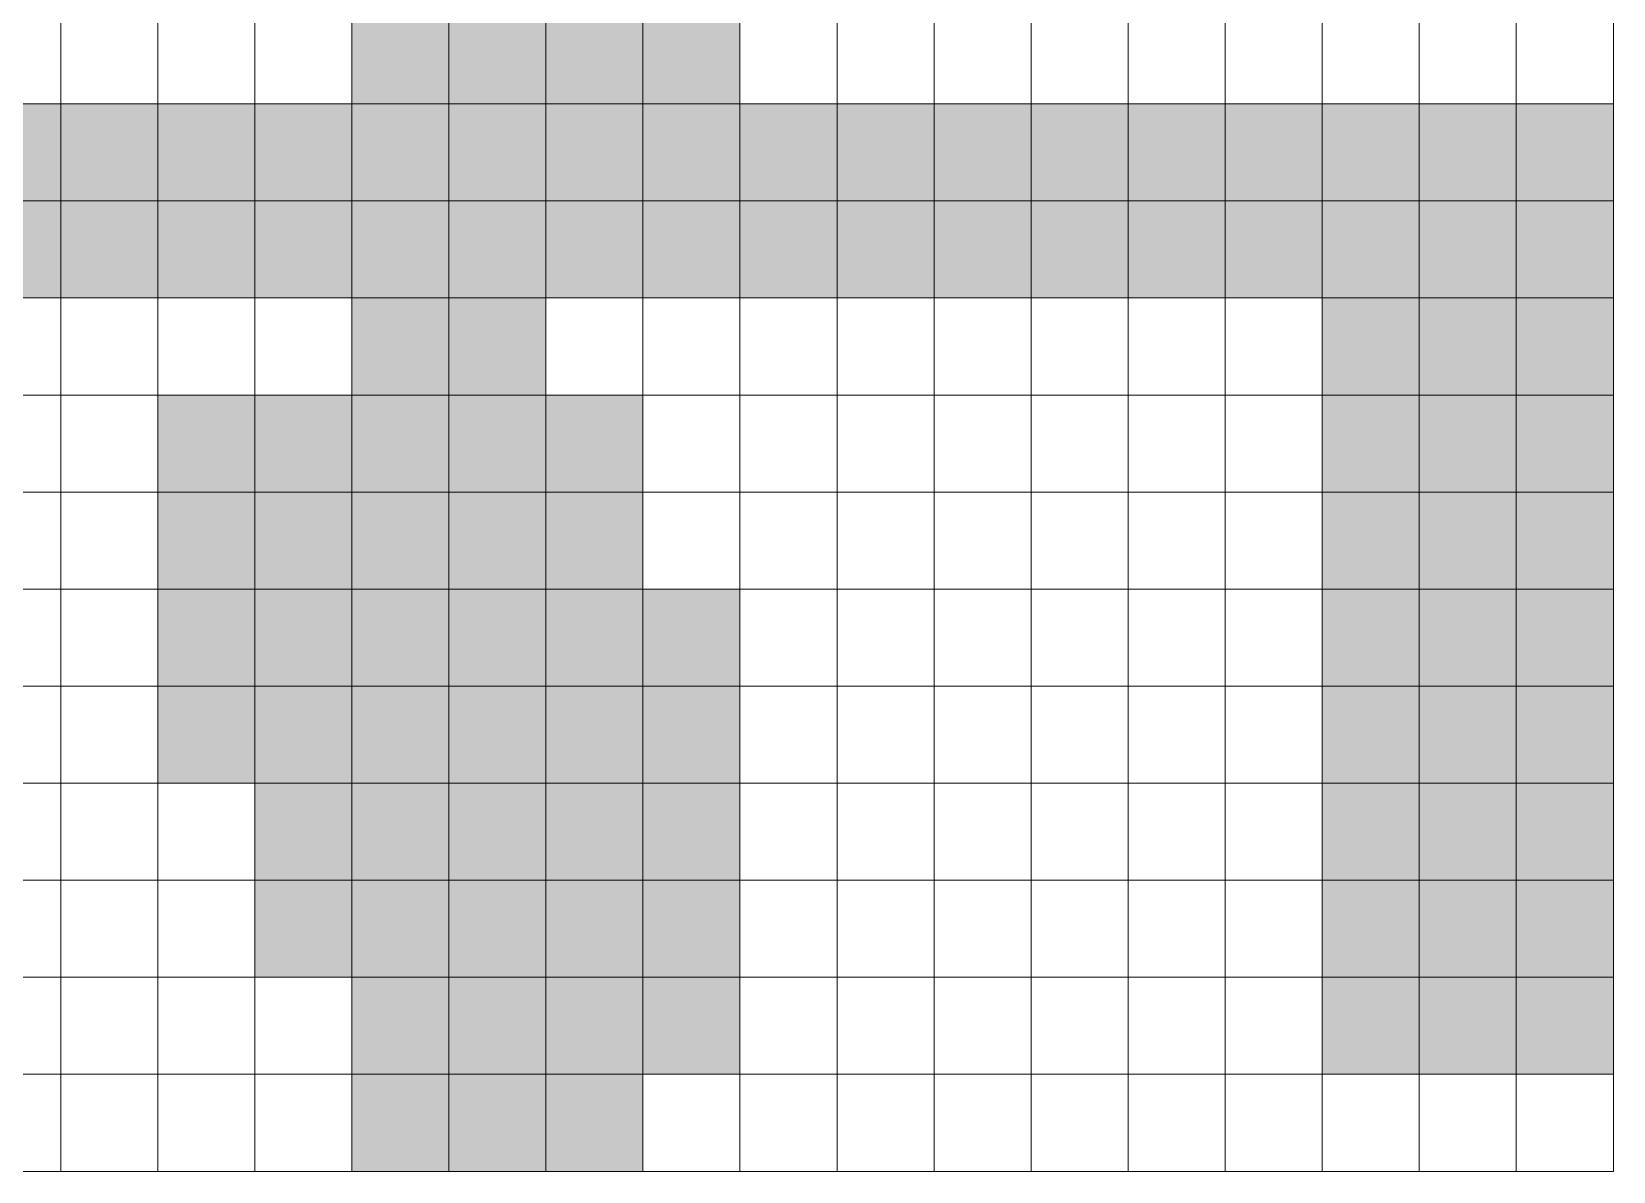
# Model space of a CAD drawing. Header units: millimetres. Extents: x 7481 to 272303, y 53290 to 107290.
# Drawn here: x 221670 to 237970, y 53290 to 65035 of the extents above; entities that cross this region are included whole.
import ezdxf

# ---------------------------------------------------------------- set-up
doc = ezdxf.new("R2010")
doc.units = ezdxf.units.MM
doc.layers.get('0').update_dxf_attribs({"lineweight": 0})
for name, color, linetype in [('l_road', 7, 'Continuous'), ('l_square', 30, 'Continuous'), ('m_square', 40, 'Continuous'), ('n_building', 10, 'Continuous'), ('n_green', 100, 'Continuous'), ('river', 140, 'Continuous')]:
    doc.layers.add(name, color=color, linetype=linetype)

msp = doc.modelspace()

# ---------------------------------------------------------------- hatches: boundary and pattern name
at = {"layer": 'l_road'}
h = msp.add_hatch(color=256, dxfattribs=at)
h.dxf.hatch_style = 1
h.paths.add_polyline_path([(221970, 64290), (220970, 64290), (220970, 63290), (221970, 63290)])
h = msp.add_hatch(color=256, dxfattribs=at)
h.dxf.hatch_style = 1
h.paths.add_polyline_path([(222970, 64290), (221970, 64290), (221970, 63290), (222970, 63290)])
h = msp.add_hatch(color=256, dxfattribs=at)
h.dxf.hatch_style = 1
h.paths.add_polyline_path([(223970, 64290), (222970, 64290), (222970, 63290), (223970, 63290)])
h = msp.add_hatch(color=256, dxfattribs=at)
h.dxf.hatch_style = 1
h.paths.add_polyline_path([(224970, 64290), (223970, 64290), (223970, 63290), (224970, 63290)])
h = msp.add_hatch(color=256, dxfattribs=at)
h.dxf.hatch_style = 1
h.paths.add_polyline_path([(225970, 64290), (224970, 64290), (224970, 63290), (225970, 63290)])
h = msp.add_hatch(color=256, dxfattribs=at)
h.dxf.hatch_style = 1
h.paths.add_polyline_path([(226970, 64290), (225970, 64290), (225970, 63290), (226970, 63290)])
h = msp.add_hatch(color=256, dxfattribs=at)
h.dxf.hatch_style = 1
h.paths.add_polyline_path([(227970, 64290), (226970, 64290), (226970, 63290), (227970, 63290)])
h = msp.add_hatch(color=256, dxfattribs=at)
h.dxf.hatch_style = 1
h.paths.add_polyline_path([(228970, 64290), (227970, 64290), (227970, 63290), (228970, 63290)])
h = msp.add_hatch(color=256, dxfattribs=at)
h.dxf.hatch_style = 1
h.paths.add_polyline_path([(229970, 64290), (228970, 64290), (228970, 63290), (229970, 63290)])
h = msp.add_hatch(color=256, dxfattribs=at)
h.dxf.hatch_style = 1
h.paths.add_polyline_path([(230970, 64290), (229970, 64290), (229970, 63290), (230970, 63290)])
h = msp.add_hatch(color=256, dxfattribs=at)
h.dxf.hatch_style = 1
h.paths.add_polyline_path([(231970, 64290), (230970, 64290), (230970, 63290), (231970, 63290)])
h = msp.add_hatch(color=256, dxfattribs=at)
h.dxf.hatch_style = 1
h.paths.add_polyline_path([(232970, 64290), (231970, 64290), (231970, 63290), (232970, 63290)])
h = msp.add_hatch(color=256, dxfattribs=at)
h.dxf.hatch_style = 1
h.paths.add_polyline_path([(233970, 64290), (232970, 64290), (232970, 63290), (233970, 63290)])
h = msp.add_hatch(color=256, dxfattribs=at)
h.dxf.hatch_style = 1
h.paths.add_polyline_path([(234970, 64290), (233970, 64290), (233970, 63290), (234970, 63290)])
h = msp.add_hatch(color=256, dxfattribs=at)
h.dxf.hatch_style = 1
h.paths.add_polyline_path([(235970, 64290), (234970, 64290), (234970, 63290), (235970, 63290)])
h = msp.add_hatch(color=256, dxfattribs=at)
h.dxf.hatch_style = 1
h.paths.add_polyline_path([(236970, 64290), (235970, 64290), (235970, 63290), (236970, 63290)])
h = msp.add_hatch(color=256, dxfattribs=at)
h.dxf.hatch_style = 1
h.paths.add_polyline_path([(237970, 64290), (236970, 64290), (236970, 63290), (237970, 63290)])
h = msp.add_hatch(color=256, dxfattribs=at)
h.dxf.hatch_style = 1
h.paths.add_polyline_path([(221970, 63290), (220970, 63290), (220970, 62290), (221970, 62290)])
h = msp.add_hatch(color=256, dxfattribs=at)
h.dxf.hatch_style = 1
h.paths.add_polyline_path([(222970, 63290), (221970, 63290), (221970, 62290), (222970, 62290)])
h = msp.add_hatch(color=256, dxfattribs=at)
h.dxf.hatch_style = 1
h.paths.add_polyline_path([(223970, 63290), (222970, 63290), (222970, 62290), (223970, 62290)])
h = msp.add_hatch(color=256, dxfattribs=at)
h.dxf.hatch_style = 1
h.paths.add_polyline_path([(224970, 63290), (223970, 63290), (223970, 62290), (224970, 62290)])
h = msp.add_hatch(color=256, dxfattribs=at)
h.dxf.hatch_style = 1
h.paths.add_polyline_path([(225970, 63290), (224970, 63290), (224970, 62290), (225970, 62290)])
h = msp.add_hatch(color=256, dxfattribs=at)
h.dxf.hatch_style = 1
h.paths.add_polyline_path([(226970, 63290), (225970, 63290), (225970, 62290), (226970, 62290)])
h = msp.add_hatch(color=256, dxfattribs=at)
h.dxf.hatch_style = 1
h.paths.add_polyline_path([(227970, 63290), (226970, 63290), (226970, 62290), (227970, 62290)])
h = msp.add_hatch(color=256, dxfattribs=at)
h.dxf.hatch_style = 1
h.paths.add_polyline_path([(228970, 63290), (227970, 63290), (227970, 62290), (228970, 62290)])
h = msp.add_hatch(color=256, dxfattribs=at)
h.dxf.hatch_style = 1
h.paths.add_polyline_path([(229970, 63290), (228970, 63290), (228970, 62290), (229970, 62290)])
h = msp.add_hatch(color=256, dxfattribs=at)
h.dxf.hatch_style = 1
h.paths.add_polyline_path([(230970, 63290), (229970, 63290), (229970, 62290), (230970, 62290)])
h = msp.add_hatch(color=256, dxfattribs=at)
h.dxf.hatch_style = 1
h.paths.add_polyline_path([(231970, 63290), (230970, 63290), (230970, 62290), (231970, 62290)])
h = msp.add_hatch(color=256, dxfattribs=at)
h.dxf.hatch_style = 1
h.paths.add_polyline_path([(232970, 63290), (231970, 63290), (231970, 62290), (232970, 62290)])
h = msp.add_hatch(color=256, dxfattribs=at)
h.dxf.hatch_style = 1
h.paths.add_polyline_path([(233970, 63290), (232970, 63290), (232970, 62290), (233970, 62290)])
h = msp.add_hatch(color=256, dxfattribs=at)
h.dxf.hatch_style = 1
h.paths.add_polyline_path([(234970, 63290), (233970, 63290), (233970, 62290), (234970, 62290)])
h = msp.add_hatch(color=256, dxfattribs=at)
h.dxf.hatch_style = 1
h.paths.add_polyline_path([(235970, 63290), (234970, 63290), (234970, 62290), (235970, 62290)])
h = msp.add_hatch(color=256, dxfattribs=at)
h.dxf.hatch_style = 1
h.paths.add_polyline_path([(236970, 63290), (235970, 63290), (235970, 62290), (236970, 62290)])
h = msp.add_hatch(color=256, dxfattribs=at)
h.dxf.hatch_style = 1
h.paths.add_polyline_path([(237970, 63290), (236970, 63290), (236970, 62290), (237970, 62290)])
at = {"layer": 'l_square'}
h = msp.add_hatch(color=256, dxfattribs=at)
h.dxf.hatch_style = 1
h.paths.add_polyline_path([(227970, 65290), (226970, 65290), (226970, 64290), (227970, 64290)])
h = msp.add_hatch(color=256, dxfattribs=at)
h.dxf.hatch_style = 1
h.paths.add_polyline_path([(228970, 65290), (227970, 65290), (227970, 64290), (228970, 64290)])
h = msp.add_hatch(dxfattribs=at)
h.set_pattern_fill('ANGLE', color=256)
h.set_pattern_definition([(0, (129897.366, -34000), (0, 6.985), [5.08, -1.905]), (90, (129897.366, -34000), (-6.985, 4e-16), [5.08, -1.905])])
h.paths.add_polyline_path([(227970, 56290), (226970, 56290), (226970, 55290), (227970, 55290)])
h = msp.add_hatch(dxfattribs=at)
h.set_pattern_fill('ANGLE', color=256)
h.set_pattern_definition([(0, (130897.366, -34000), (0, 6.985), [5.08, -1.905]), (90, (130897.366, -34000), (-6.985, 4e-16), [5.08, -1.905])])
h.paths.add_polyline_path([(228970, 56290), (227970, 56290), (227970, 55290), (228970, 55290)])
h = msp.add_hatch(dxfattribs=at)
h.set_pattern_fill('ANGLE', color=256)
h.set_pattern_definition([(0, (129897.366, -35000), (0, 6.985), [5.08, -1.905]), (90, (129897.366, -35000), (-6.985, 4e-16), [5.08, -1.905])])
h.paths.add_polyline_path([(227970, 55290), (226970, 55290), (226970, 54290), (227970, 54290)])
h = msp.add_hatch(dxfattribs=at)
h.set_pattern_fill('ANGLE', color=256)
h.set_pattern_definition([(0, (130897.366, -35000), (0, 6.985), [5.08, -1.905]), (90, (130897.366, -35000), (-6.985, 4e-16), [5.08, -1.905])])
h.paths.add_polyline_path([(228970, 55290), (227970, 55290), (227970, 54290), (228970, 54290)])
h = msp.add_hatch(dxfattribs=at)
h.set_pattern_fill('ANGLE', color=256)
h.set_pattern_definition([(0, (129897.366, -36000), (0, 6.985), [5.08, -1.905]), (90, (129897.366, -36000), (-6.985, 4e-16), [5.08, -1.905])])
h.paths.add_polyline_path([(227970, 54290), (226970, 54290), (226970, 53290), (227970, 53290)])
at = {"layer": 'm_square'}
h = msp.add_hatch(color=256, dxfattribs=at)
h.dxf.hatch_style = 1
h.paths.add_polyline_path([(224970, 61290), (223970, 61290), (223970, 60290), (224970, 60290)])
h = msp.add_hatch(color=256, dxfattribs=at)
h.dxf.hatch_style = 1
h.paths.add_polyline_path([(227970, 59290), (226970, 59290), (226970, 58290), (227970, 58290)])
at = {"layer": 'n_building'}
h = msp.add_hatch(color=256, dxfattribs=at)
h.dxf.hatch_style = 1
h.paths.add_polyline_path([(224970, 60290), (223970, 60290), (223970, 59290), (224970, 59290)])
h = msp.add_hatch(color=256, dxfattribs=at)
h.dxf.hatch_style = 1
h.paths.add_polyline_path([(224970, 59290), (223970, 59290), (223970, 58290), (224970, 58290)])
h = msp.add_hatch(color=256, dxfattribs=at)
h.dxf.hatch_style = 1
h.paths.add_polyline_path([(224970, 58290), (223970, 58290), (223970, 57290), (224970, 57290)])
h = msp.add_hatch(color=256, dxfattribs=at)
h.dxf.hatch_style = 1
h.paths.add_polyline_path([(227970, 58290), (226970, 58290), (226970, 57290), (227970, 57290)])
h = msp.add_hatch(color=256, dxfattribs=at)
h.dxf.hatch_style = 1
h.paths.add_polyline_path([(227970, 57290), (226970, 57290), (226970, 56290), (227970, 56290)])
at = {"layer": 'n_green'}
h = msp.add_hatch(dxfattribs=at)
h.set_pattern_fill('ANGLE', color=256)
h.set_pattern_definition([(0, (75931.577, -20000), (0, 6.985), [5.08, -1.905]), (90, (75931.577, -20000), (-6.985, 4e-16), [5.08, -1.905])])
h.paths.add_polyline_path([(223970, 61290), (222970, 61290), (222970, 60290), (223970, 60290)])
h = msp.add_hatch(dxfattribs=at)
h.set_pattern_fill('ANGLE', color=256)
h.set_pattern_definition([(0, (75931.577, -21000), (0, 6.985), [5.08, -1.905]), (90, (75931.577, -21000), (-6.985, 4e-16), [5.08, -1.905])])
h.paths.add_polyline_path([(223970, 60290), (222970, 60290), (222970, 59290), (223970, 59290)])
h = msp.add_hatch(dxfattribs=at)
h.set_pattern_fill('ANGLE', color=256)
h.set_pattern_definition([(0, (75931.577, -22000), (0, 6.985), [5.08, -1.905]), (90, (75931.577, -22000), (-6.985, 4e-16), [5.08, -1.905])])
h.paths.add_polyline_path([(223970, 59290), (222970, 59290), (222970, 58290), (223970, 58290)])
h = msp.add_hatch(dxfattribs=at)
h.set_pattern_fill('ANGLE', color=256)
h.set_pattern_definition([(0, (80931.577, -22000), (0, 6.985), [5.08, -1.905]), (90, (80931.577, -22000), (-6.985, 4e-16), [5.08, -1.905])])
h.paths.add_polyline_path([(228970, 59290), (227970, 59290), (227970, 58290), (228970, 58290)])
h = msp.add_hatch(dxfattribs=at)
h.set_pattern_fill('ANGLE', color=256)
h.set_pattern_definition([(0, (75931.577, -23000), (0, 6.985), [5.08, -1.905]), (90, (75931.577, -23000), (-6.985, 4e-16), [5.08, -1.905])])
h.paths.add_polyline_path([(223970, 58290), (222970, 58290), (222970, 57290), (223970, 57290)])
h = msp.add_hatch(dxfattribs=at)
h.set_pattern_fill('ANGLE', color=256)
h.set_pattern_definition([(0, (79931.577, -23000), (0, 6.985), [5.08, -1.905]), (90, (79931.577, -23000), (-6.985, 4e-16), [5.08, -1.905])])
h.paths.add_polyline_path([(227970, 58290), (226970, 58290), (226970, 57290), (227970, 57290)])
h = msp.add_hatch(dxfattribs=at)
h.set_pattern_fill('ANGLE', color=256)
h.set_pattern_definition([(0, (80931.577, -23000), (0, 6.985), [5.08, -1.905]), (90, (80931.577, -23000), (-6.985, 4e-16), [5.08, -1.905])])
h.paths.add_polyline_path([(228970, 58290), (227970, 58290), (227970, 57290), (228970, 57290)])
h = msp.add_hatch(dxfattribs=at)
h.set_pattern_fill('ANGLE', color=256)
h.set_pattern_definition([(0, (76931.577, -24000), (0, 6.985), [5.08, -1.905]), (90, (76931.577, -24000), (-6.985, 4e-16), [5.08, -1.905])])
h.paths.add_polyline_path([(224970, 57290), (223970, 57290), (223970, 56290), (224970, 56290)])
h = msp.add_hatch(dxfattribs=at)
h.set_pattern_fill('ANGLE', color=256)
h.set_pattern_definition([(0, (79931.577, -24000), (0, 6.985), [5.08, -1.905]), (90, (79931.577, -24000), (-6.985, 4e-16), [5.08, -1.905])])
h.paths.add_polyline_path([(227970, 57290), (226970, 57290), (226970, 56290), (227970, 56290)])
h = msp.add_hatch(dxfattribs=at)
h.set_pattern_fill('ANGLE', color=256)
h.set_pattern_definition([(0, (80931.577, -24000), (0, 6.985), [5.08, -1.905]), (90, (80931.577, -24000), (-6.985, 4e-16), [5.08, -1.905])])
h.paths.add_polyline_path([(228970, 57290), (227970, 57290), (227970, 56290), (228970, 56290)])
h = msp.add_hatch(dxfattribs=at)
h.set_pattern_fill('ANGLE', color=256)
h.set_pattern_definition([(0, (76931.577, -25000), (0, 6.985), [5.08, -1.905]), (90, (76931.577, -25000), (-6.985, 4e-16), [5.08, -1.905])])
h.paths.add_polyline_path([(224970, 56290), (223970, 56290), (223970, 55290), (224970, 55290)])
at = {"layer": 'river'}
h = msp.add_hatch(color=256, dxfattribs=at)
h.dxf.hatch_style = 1
h.paths.add_polyline_path([(225970, 65290), (224970, 65290), (224970, 64290), (225970, 64290)])
h = msp.add_hatch(color=256, dxfattribs=at)
h.dxf.hatch_style = 1
h.paths.add_polyline_path([(226970, 65290), (225970, 65290), (225970, 64290), (226970, 64290)])
h = msp.add_hatch(color=256, dxfattribs=at)
h.dxf.hatch_style = 1
h.paths.add_polyline_path([(225970, 62290), (224970, 62290), (224970, 61290), (225970, 61290)])
h = msp.add_hatch(color=256, dxfattribs=at)
h.dxf.hatch_style = 1
h.paths.add_polyline_path([(226970, 62290), (225970, 62290), (225970, 61290), (226970, 61290)])
h = msp.add_hatch(color=256, dxfattribs=at)
h.dxf.hatch_style = 1
h.paths.add_polyline_path([(235970, 62290), (234970, 62290), (234970, 61290), (235970, 61290)])
h = msp.add_hatch(color=256, dxfattribs=at)
h.dxf.hatch_style = 1
h.paths.add_polyline_path([(236970, 62290), (235970, 62290), (235970, 61290), (236970, 61290)])
h = msp.add_hatch(color=256, dxfattribs=at)
h.dxf.hatch_style = 1
h.paths.add_polyline_path([(237970, 62290), (236970, 62290), (236970, 61290), (237970, 61290)])
h = msp.add_hatch(color=256, dxfattribs=at)
h.dxf.hatch_style = 1
h.paths.add_polyline_path([(225970, 61290), (224970, 61290), (224970, 60290), (225970, 60290)])
h = msp.add_hatch(color=256, dxfattribs=at)
h.dxf.hatch_style = 1
h.paths.add_polyline_path([(226970, 61290), (225970, 61290), (225970, 60290), (226970, 60290)])
h = msp.add_hatch(color=256, dxfattribs=at)
h.dxf.hatch_style = 1
h.paths.add_polyline_path([(227970, 61290), (226970, 61290), (226970, 60290), (227970, 60290)])
h = msp.add_hatch(color=256, dxfattribs=at)
h.dxf.hatch_style = 1
h.paths.add_polyline_path([(235970, 61290), (234970, 61290), (234970, 60290), (235970, 60290)])
h = msp.add_hatch(color=256, dxfattribs=at)
h.dxf.hatch_style = 1
h.paths.add_polyline_path([(236970, 61290), (235970, 61290), (235970, 60290), (236970, 60290)])
h = msp.add_hatch(color=256, dxfattribs=at)
h.dxf.hatch_style = 1
h.paths.add_polyline_path([(237970, 61290), (236970, 61290), (236970, 60290), (237970, 60290)])
h = msp.add_hatch(color=256, dxfattribs=at)
h.dxf.hatch_style = 1
h.paths.add_polyline_path([(225970, 60290), (224970, 60290), (224970, 59290), (225970, 59290)])
h = msp.add_hatch(color=256, dxfattribs=at)
h.dxf.hatch_style = 1
h.paths.add_polyline_path([(226970, 60290), (225970, 60290), (225970, 59290), (226970, 59290)])
h = msp.add_hatch(color=256, dxfattribs=at)
h.dxf.hatch_style = 1
h.paths.add_polyline_path([(227970, 60290), (226970, 60290), (226970, 59290), (227970, 59290)])
h = msp.add_hatch(color=256, dxfattribs=at)
h.dxf.hatch_style = 1
h.paths.add_polyline_path([(235970, 60290), (234970, 60290), (234970, 59290), (235970, 59290)])
h = msp.add_hatch(color=256, dxfattribs=at)
h.dxf.hatch_style = 1
h.paths.add_polyline_path([(236970, 60290), (235970, 60290), (235970, 59290), (236970, 59290)])
h = msp.add_hatch(color=256, dxfattribs=at)
h.dxf.hatch_style = 1
h.paths.add_polyline_path([(237970, 60290), (236970, 60290), (236970, 59290), (237970, 59290)])
h = msp.add_hatch(color=256, dxfattribs=at)
h.dxf.hatch_style = 1
h.paths.add_polyline_path([(225970, 59290), (224970, 59290), (224970, 58290), (225970, 58290)])
h = msp.add_hatch(color=256, dxfattribs=at)
h.dxf.hatch_style = 1
h.paths.add_polyline_path([(226970, 59290), (225970, 59290), (225970, 58290), (226970, 58290)])
h = msp.add_hatch(color=256, dxfattribs=at)
h.dxf.hatch_style = 1
h.paths.add_polyline_path([(235970, 59290), (234970, 59290), (234970, 58290), (235970, 58290)])
h = msp.add_hatch(color=256, dxfattribs=at)
h.dxf.hatch_style = 1
h.paths.add_polyline_path([(236970, 59290), (235970, 59290), (235970, 58290), (236970, 58290)])
h = msp.add_hatch(color=256, dxfattribs=at)
h.dxf.hatch_style = 1
h.paths.add_polyline_path([(237970, 59290), (236970, 59290), (236970, 58290), (237970, 58290)])
h = msp.add_hatch(color=256, dxfattribs=at)
h.dxf.hatch_style = 1
h.paths.add_polyline_path([(225970, 58290), (224970, 58290), (224970, 57290), (225970, 57290)])
h = msp.add_hatch(color=256, dxfattribs=at)
h.dxf.hatch_style = 1
h.paths.add_polyline_path([(226970, 58290), (225970, 58290), (225970, 57290), (226970, 57290)])
h = msp.add_hatch(color=256, dxfattribs=at)
h.dxf.hatch_style = 1
h.paths.add_polyline_path([(235970, 58290), (234970, 58290), (234970, 57290), (235970, 57290)])
h = msp.add_hatch(color=256, dxfattribs=at)
h.dxf.hatch_style = 1
h.paths.add_polyline_path([(236970, 58290), (235970, 58290), (235970, 57290), (236970, 57290)])
h = msp.add_hatch(color=256, dxfattribs=at)
h.dxf.hatch_style = 1
h.paths.add_polyline_path([(237970, 58290), (236970, 58290), (236970, 57290), (237970, 57290)])
h = msp.add_hatch(color=256, dxfattribs=at)
h.dxf.hatch_style = 1
h.paths.add_polyline_path([(225970, 57290), (224970, 57290), (224970, 56290), (225970, 56290)])
h = msp.add_hatch(color=256, dxfattribs=at)
h.dxf.hatch_style = 1
h.paths.add_polyline_path([(226970, 57290), (225970, 57290), (225970, 56290), (226970, 56290)])
h = msp.add_hatch(color=256, dxfattribs=at)
h.dxf.hatch_style = 1
h.paths.add_polyline_path([(235970, 57290), (234970, 57290), (234970, 56290), (235970, 56290)])
h = msp.add_hatch(color=256, dxfattribs=at)
h.dxf.hatch_style = 1
h.paths.add_polyline_path([(236970, 57290), (235970, 57290), (235970, 56290), (236970, 56290)])
h = msp.add_hatch(color=256, dxfattribs=at)
h.dxf.hatch_style = 1
h.paths.add_polyline_path([(237970, 57290), (236970, 57290), (236970, 56290), (237970, 56290)])
h = msp.add_hatch(color=256, dxfattribs=at)
h.dxf.hatch_style = 1
h.paths.add_polyline_path([(225970, 56290), (224970, 56290), (224970, 55290), (225970, 55290)])
h = msp.add_hatch(color=256, dxfattribs=at)
h.dxf.hatch_style = 1
h.paths.add_polyline_path([(226970, 56290), (225970, 56290), (225970, 55290), (226970, 55290)])
h = msp.add_hatch(color=256, dxfattribs=at)
h.dxf.hatch_style = 1
h.paths.add_polyline_path([(235970, 56290), (234970, 56290), (234970, 55290), (235970, 55290)])
h = msp.add_hatch(color=256, dxfattribs=at)
h.dxf.hatch_style = 1
h.paths.add_polyline_path([(236970, 56290), (235970, 56290), (235970, 55290), (236970, 55290)])
h = msp.add_hatch(color=256, dxfattribs=at)
h.dxf.hatch_style = 1
h.paths.add_polyline_path([(237970, 56290), (236970, 56290), (236970, 55290), (237970, 55290)])
h = msp.add_hatch(color=256, dxfattribs=at)
h.dxf.hatch_style = 1
h.paths.add_polyline_path([(225970, 55290), (224970, 55290), (224970, 54290), (225970, 54290)])
h = msp.add_hatch(color=256, dxfattribs=at)
h.dxf.hatch_style = 1
h.paths.add_polyline_path([(226970, 55290), (225970, 55290), (225970, 54290), (226970, 54290)])
h = msp.add_hatch(color=256, dxfattribs=at)
h.dxf.hatch_style = 1
h.paths.add_polyline_path([(235970, 55290), (234970, 55290), (234970, 54290), (235970, 54290)])
h = msp.add_hatch(color=256, dxfattribs=at)
h.dxf.hatch_style = 1
h.paths.add_polyline_path([(236970, 55290), (235970, 55290), (235970, 54290), (236970, 54290)])
h = msp.add_hatch(color=256, dxfattribs=at)
h.dxf.hatch_style = 1
h.paths.add_polyline_path([(237970, 55290), (236970, 55290), (236970, 54290), (237970, 54290)])
h = msp.add_hatch(color=256, dxfattribs=at)
h.dxf.hatch_style = 1
h.paths.add_polyline_path([(225970, 54290), (224970, 54290), (224970, 53290), (225970, 53290)])
h = msp.add_hatch(color=256, dxfattribs=at)
h.dxf.hatch_style = 1
h.paths.add_polyline_path([(226970, 54290), (225970, 54290), (225970, 53290), (226970, 53290)])

# ---------------------------------------------------------------- linework, layer by layer
for points in [[(220970, 64290), (221970, 64290), (221970, 65290), (220970, 65290)], [(221970, 64290), (222970, 64290), (222970, 65290), (221970, 65290)], [(222970, 64290), (223970, 64290), (223970, 65290), (222970, 65290)], [(223970, 64290), (224970, 64290), (224970, 65290), (223970, 65290)], [(224970, 64290), (225970, 64290), (225970, 65290), (224970, 65290)], [(225970, 64290), (226970, 64290), (226970, 65290), (225970, 65290)], [(226970, 64290), (227970, 64290), (227970, 65290), (226970, 65290)], [(227970, 64290), (228970, 64290), (228970, 65290), (227970, 65290)], [(228970, 64290), (229970, 64290), (229970, 65290), (228970, 65290)], [(229970, 64290), (230970, 64290), (230970, 65290), (229970, 65290)], [(230970, 64290), (231970, 64290), (231970, 65290), (230970, 65290)], [(231970, 64290), (232970, 64290), (232970, 65290), (231970, 65290)], [(232970, 64290), (233970, 64290), (233970, 65290), (232970, 65290)], [(233970, 64290), (234970, 64290), (234970, 65290), (233970, 65290)], [(234970, 64290), (235970, 64290), (235970, 65290), (234970, 65290)], [(235970, 64290), (236970, 64290), (236970, 65290), (235970, 65290)], [(236970, 64290), (237970, 64290), (237970, 65290), (236970, 65290)], [(220970, 63290), (221970, 63290), (221970, 64290), (220970, 64290)], [(221970, 63290), (222970, 63290), (222970, 64290), (221970, 64290)], [(222970, 63290), (223970, 63290), (223970, 64290), (222970, 64290)], [(223970, 63290), (224970, 63290), (224970, 64290), (223970, 64290)], [(224970, 63290), (225970, 63290), (225970, 64290), (224970, 64290)], [(225970, 63290), (226970, 63290), (226970, 64290), (225970, 64290)], [(226970, 63290), (227970, 63290), (227970, 64290), (226970, 64290)], [(227970, 63290), (228970, 63290), (228970, 64290), (227970, 64290)], [(228970, 63290), (229970, 63290), (229970, 64290), (228970, 64290)], [(229970, 63290), (230970, 63290), (230970, 64290), (229970, 64290)], [(230970, 63290), (231970, 63290), (231970, 64290), (230970, 64290)], [(231970, 63290), (232970, 63290), (232970, 64290), (231970, 64290)], [(232970, 63290), (233970, 63290), (233970, 64290), (232970, 64290)], [(233970, 63290), (234970, 63290), (234970, 64290), (233970, 64290)], [(234970, 63290), (235970, 63290), (235970, 64290), (234970, 64290)], [(235970, 63290), (236970, 63290), (236970, 64290), (235970, 64290)], [(236970, 63290), (237970, 63290), (237970, 64290), (236970, 64290)], [(220970, 62290), (221970, 62290), (221970, 63290), (220970, 63290)], [(221970, 62290), (222970, 62290), (222970, 63290), (221970, 63290)], [(222970, 62290), (223970, 62290), (223970, 63290), (222970, 63290)], [(223970, 62290), (224970, 62290), (224970, 63290), (223970, 63290)], [(224970, 62290), (225970, 62290), (225970, 63290), (224970, 63290)], [(225970, 62290), (226970, 62290), (226970, 63290), (225970, 63290)], [(226970, 62290), (227970, 62290), (227970, 63290), (226970, 63290)], [(227970, 62290), (228970, 62290), (228970, 63290), (227970, 63290)], [(228970, 62290), (229970, 62290), (229970, 63290), (228970, 63290)], [(229970, 62290), (230970, 62290), (230970, 63290), (229970, 63290)], [(230970, 62290), (231970, 62290), (231970, 63290), (230970, 63290)], [(231970, 62290), (232970, 62290), (232970, 63290), (231970, 63290)], [(232970, 62290), (233970, 62290), (233970, 63290), (232970, 63290)], [(233970, 62290), (234970, 62290), (234970, 63290), (233970, 63290)], [(234970, 62290), (235970, 62290), (235970, 63290), (234970, 63290)], [(235970, 62290), (236970, 62290), (236970, 63290), (235970, 63290)], [(236970, 62290), (237970, 62290), (237970, 63290), (236970, 63290)], [(220970, 61290), (221970, 61290), (221970, 62290), (220970, 62290)], [(221970, 61290), (222970, 61290), (222970, 62290), (221970, 62290)], [(222970, 61290), (223970, 61290), (223970, 62290), (222970, 62290)], [(223970, 61290), (224970, 61290), (224970, 62290), (223970, 62290)], [(224970, 61290), (225970, 61290), (225970, 62290), (224970, 62290)], [(225970, 61290), (226970, 61290), (226970, 62290), (225970, 62290)], [(226970, 61290), (227970, 61290), (227970, 62290), (226970, 62290)], [(227970, 61290), (228970, 61290), (228970, 62290), (227970, 62290)], [(228970, 61290), (229970, 61290), (229970, 62290), (228970, 62290)], [(229970, 61290), (230970, 61290), (230970, 62290), (229970, 62290)], [(230970, 61290), (231970, 61290), (231970, 62290), (230970, 62290)], [(231970, 61290), (232970, 61290), (232970, 62290), (231970, 62290)], [(232970, 61290), (233970, 61290), (233970, 62290), (232970, 62290)], [(233970, 61290), (234970, 61290), (234970, 62290), (233970, 62290)], [(234970, 61290), (235970, 61290), (235970, 62290), (234970, 62290)], [(235970, 61290), (236970, 61290), (236970, 62290), (235970, 62290)], [(236970, 61290), (237970, 61290), (237970, 62290), (236970, 62290)], [(220970, 60290), (221970, 60290), (221970, 61290), (220970, 61290)], [(221970, 60290), (222970, 60290), (222970, 61290), (221970, 61290)], [(222970, 60290), (223970, 60290), (223970, 61290), (222970, 61290)], [(223970, 60290), (224970, 60290), (224970, 61290), (223970, 61290)], [(224970, 60290), (225970, 60290), (225970, 61290), (224970, 61290)], [(225970, 60290), (226970, 60290), (226970, 61290), (225970, 61290)], [(226970, 60290), (227970, 60290), (227970, 61290), (226970, 61290)], [(227970, 60290), (228970, 60290), (228970, 61290), (227970, 61290)], [(228970, 60290), (229970, 60290), (229970, 61290), (228970, 61290)], [(229970, 60290), (230970, 60290), (230970, 61290), (229970, 61290)], [(230970, 60290), (231970, 60290), (231970, 61290), (230970, 61290)], [(231970, 60290), (232970, 60290), (232970, 61290), (231970, 61290)], [(232970, 60290), (233970, 60290), (233970, 61290), (232970, 61290)], [(233970, 60290), (234970, 60290), (234970, 61290), (233970, 61290)], [(234970, 60290), (235970, 60290), (235970, 61290), (234970, 61290)], [(235970, 60290), (236970, 60290), (236970, 61290), (235970, 61290)], [(236970, 60290), (237970, 60290), (237970, 61290), (236970, 61290)], [(220970, 59290), (221970, 59290), (221970, 60290), (220970, 60290)], [(221970, 59290), (222970, 59290), (222970, 60290), (221970, 60290)], [(222970, 59290), (223970, 59290), (223970, 60290), (222970, 60290)], [(223970, 59290), (224970, 59290), (224970, 60290), (223970, 60290)], [(224970, 59290), (225970, 59290), (225970, 60290), (224970, 60290)], [(225970, 59290), (226970, 59290), (226970, 60290), (225970, 60290)], [(226970, 59290), (227970, 59290), (227970, 60290), (226970, 60290)], [(227970, 59290), (228970, 59290), (228970, 60290), (227970, 60290)], [(228970, 59290), (229970, 59290), (229970, 60290), (228970, 60290)], [(229970, 59290), (230970, 59290), (230970, 60290), (229970, 60290)], [(230970, 59290), (231970, 59290), (231970, 60290), (230970, 60290)], [(231970, 59290), (232970, 59290), (232970, 60290), (231970, 60290)], [(232970, 59290), (233970, 59290), (233970, 60290), (232970, 60290)], [(233970, 59290), (234970, 59290), (234970, 60290), (233970, 60290)], [(234970, 59290), (235970, 59290), (235970, 60290), (234970, 60290)], [(235970, 59290), (236970, 59290), (236970, 60290), (235970, 60290)], [(236970, 59290), (237970, 59290), (237970, 60290), (236970, 60290)], [(220970, 58290), (221970, 58290), (221970, 59290), (220970, 59290)], [(221970, 58290), (222970, 58290), (222970, 59290), (221970, 59290)], [(222970, 58290), (223970, 58290), (223970, 59290), (222970, 59290)], [(223970, 58290), (224970, 58290), (224970, 59290), (223970, 59290)], [(224970, 58290), (225970, 58290), (225970, 59290), (224970, 59290)], [(225970, 58290), (226970, 58290), (226970, 59290), (225970, 59290)], [(226970, 58290), (227970, 58290), (227970, 59290), (226970, 59290)], [(227970, 58290), (228970, 58290), (228970, 59290), (227970, 59290)], [(228970, 58290), (229970, 58290), (229970, 59290), (228970, 59290)], [(229970, 58290), (230970, 58290), (230970, 59290), (229970, 59290)], [(230970, 58290), (231970, 58290), (231970, 59290), (230970, 59290)], [(231970, 58290), (232970, 58290), (232970, 59290), (231970, 59290)], [(232970, 58290), (233970, 58290), (233970, 59290), (232970, 59290)], [(233970, 58290), (234970, 58290), (234970, 59290), (233970, 59290)], [(234970, 58290), (235970, 58290), (235970, 59290), (234970, 59290)], [(235970, 58290), (236970, 58290), (236970, 59290), (235970, 59290)], [(236970, 58290), (237970, 58290), (237970, 59290), (236970, 59290)], [(220970, 57290), (221970, 57290), (221970, 58290), (220970, 58290)], [(221970, 57290), (222970, 57290), (222970, 58290), (221970, 58290)], [(222970, 57290), (223970, 57290), (223970, 58290), (222970, 58290)], [(223970, 57290), (224970, 57290), (224970, 58290), (223970, 58290)], [(224970, 57290), (225970, 57290), (225970, 58290), (224970, 58290)], [(225970, 57290), (226970, 57290), (226970, 58290), (225970, 58290)], [(226970, 57290), (227970, 57290), (227970, 58290), (226970, 58290)], [(227970, 57290), (228970, 57290), (228970, 58290), (227970, 58290)], [(228970, 57290), (229970, 57290), (229970, 58290), (228970, 58290)], [(229970, 57290), (230970, 57290), (230970, 58290), (229970, 58290)], [(230970, 57290), (231970, 57290), (231970, 58290), (230970, 58290)], [(231970, 57290), (232970, 57290), (232970, 58290), (231970, 58290)], [(232970, 57290), (233970, 57290), (233970, 58290), (232970, 58290)], [(233970, 57290), (234970, 57290), (234970, 58290), (233970, 58290)], [(234970, 57290), (235970, 57290), (235970, 58290), (234970, 58290)], [(235970, 57290), (236970, 57290), (236970, 58290), (235970, 58290)], [(236970, 57290), (237970, 57290), (237970, 58290), (236970, 58290)], [(220970, 56290), (221970, 56290), (221970, 57290), (220970, 57290)], [(221970, 56290), (222970, 56290), (222970, 57290), (221970, 57290)], [(222970, 56290), (223970, 56290), (223970, 57290), (222970, 57290)], [(223970, 56290), (224970, 56290), (224970, 57290), (223970, 57290)], [(224970, 56290), (225970, 56290), (225970, 57290), (224970, 57290)], [(225970, 56290), (226970, 56290), (226970, 57290), (225970, 57290)], [(226970, 56290), (227970, 56290), (227970, 57290), (226970, 57290)], [(227970, 56290), (228970, 56290), (228970, 57290), (227970, 57290)], [(228970, 56290), (229970, 56290), (229970, 57290), (228970, 57290)], [(229970, 56290), (230970, 56290), (230970, 57290), (229970, 57290)], [(230970, 56290), (231970, 56290), (231970, 57290), (230970, 57290)], [(231970, 56290), (232970, 56290), (232970, 57290), (231970, 57290)], [(232970, 56290), (233970, 56290), (233970, 57290), (232970, 57290)], [(233970, 56290), (234970, 56290), (234970, 57290), (233970, 57290)], [(234970, 56290), (235970, 56290), (235970, 57290), (234970, 57290)], [(235970, 56290), (236970, 56290), (236970, 57290), (235970, 57290)], [(236970, 56290), (237970, 56290), (237970, 57290), (236970, 57290)], [(220970, 55290), (221970, 55290), (221970, 56290), (220970, 56290)], [(221970, 55290), (222970, 55290), (222970, 56290), (221970, 56290)], [(222970, 55290), (223970, 55290), (223970, 56290), (222970, 56290)], [(223970, 55290), (224970, 55290), (224970, 56290), (223970, 56290)], [(224970, 55290), (225970, 55290), (225970, 56290), (224970, 56290)], [(225970, 55290), (226970, 55290), (226970, 56290), (225970, 56290)], [(226970, 55290), (227970, 55290), (227970, 56290), (226970, 56290)], [(227970, 55290), (228970, 55290), (228970, 56290), (227970, 56290)], [(228970, 55290), (229970, 55290), (229970, 56290), (228970, 56290)], [(229970, 55290), (230970, 55290), (230970, 56290), (229970, 56290)], [(230970, 55290), (231970, 55290), (231970, 56290), (230970, 56290)], [(231970, 55290), (232970, 55290), (232970, 56290), (231970, 56290)], [(232970, 55290), (233970, 55290), (233970, 56290), (232970, 56290)], [(233970, 55290), (234970, 55290), (234970, 56290), (233970, 56290)], [(234970, 55290), (235970, 55290), (235970, 56290), (234970, 56290)], [(235970, 55290), (236970, 55290), (236970, 56290), (235970, 56290)], [(236970, 55290), (237970, 55290), (237970, 56290), (236970, 56290)], [(220970, 54290), (221970, 54290), (221970, 55290), (220970, 55290)], [(221970, 54290), (222970, 54290), (222970, 55290), (221970, 55290)], [(222970, 54290), (223970, 54290), (223970, 55290), (222970, 55290)], [(223970, 54290), (224970, 54290), (224970, 55290), (223970, 55290)], [(224970, 54290), (225970, 54290), (225970, 55290), (224970, 55290)], [(225970, 54290), (226970, 54290), (226970, 55290), (225970, 55290)], [(226970, 54290), (227970, 54290), (227970, 55290), (226970, 55290)], [(227970, 54290), (228970, 54290), (228970, 55290), (227970, 55290)], [(228970, 54290), (229970, 54290), (229970, 55290), (228970, 55290)], [(229970, 54290), (230970, 54290), (230970, 55290), (229970, 55290)], [(230970, 54290), (231970, 54290), (231970, 55290), (230970, 55290)], [(231970, 54290), (232970, 54290), (232970, 55290), (231970, 55290)], [(232970, 54290), (233970, 54290), (233970, 55290), (232970, 55290)], [(233970, 54290), (234970, 54290), (234970, 55290), (233970, 55290)], [(234970, 54290), (235970, 54290), (235970, 55290), (234970, 55290)], [(235970, 54290), (236970, 54290), (236970, 55290), (235970, 55290)], [(236970, 54290), (237970, 54290), (237970, 55290), (236970, 55290)], [(220970, 53290), (221970, 53290), (221970, 54290), (220970, 54290)], [(221970, 53290), (222970, 53290), (222970, 54290), (221970, 54290)], [(222970, 53290), (223970, 53290), (223970, 54290), (222970, 54290)], [(223970, 53290), (224970, 53290), (224970, 54290), (223970, 54290)], [(224970, 53290), (225970, 53290), (225970, 54290), (224970, 54290)], [(225970, 53290), (226970, 53290), (226970, 54290), (225970, 54290)], [(226970, 53290), (227970, 53290), (227970, 54290), (226970, 54290)], [(227970, 53290), (228970, 53290), (228970, 54290), (227970, 54290)], [(228970, 53290), (229970, 53290), (229970, 54290), (228970, 54290)], [(229970, 53290), (230970, 53290), (230970, 54290), (229970, 54290)], [(230970, 53290), (231970, 53290), (231970, 54290), (230970, 54290)], [(231970, 53290), (232970, 53290), (232970, 54290), (231970, 54290)], [(232970, 53290), (233970, 53290), (233970, 54290), (232970, 54290)], [(233970, 53290), (234970, 53290), (234970, 54290), (233970, 54290)], [(234970, 53290), (235970, 53290), (235970, 54290), (234970, 54290)], [(235970, 53290), (236970, 53290), (236970, 54290), (235970, 54290)], [(236970, 53290), (237970, 53290), (237970, 54290), (236970, 54290)]]:
    msp.add_lwpolyline(points, close=True)

doc.saveas('drawing.dxf')
